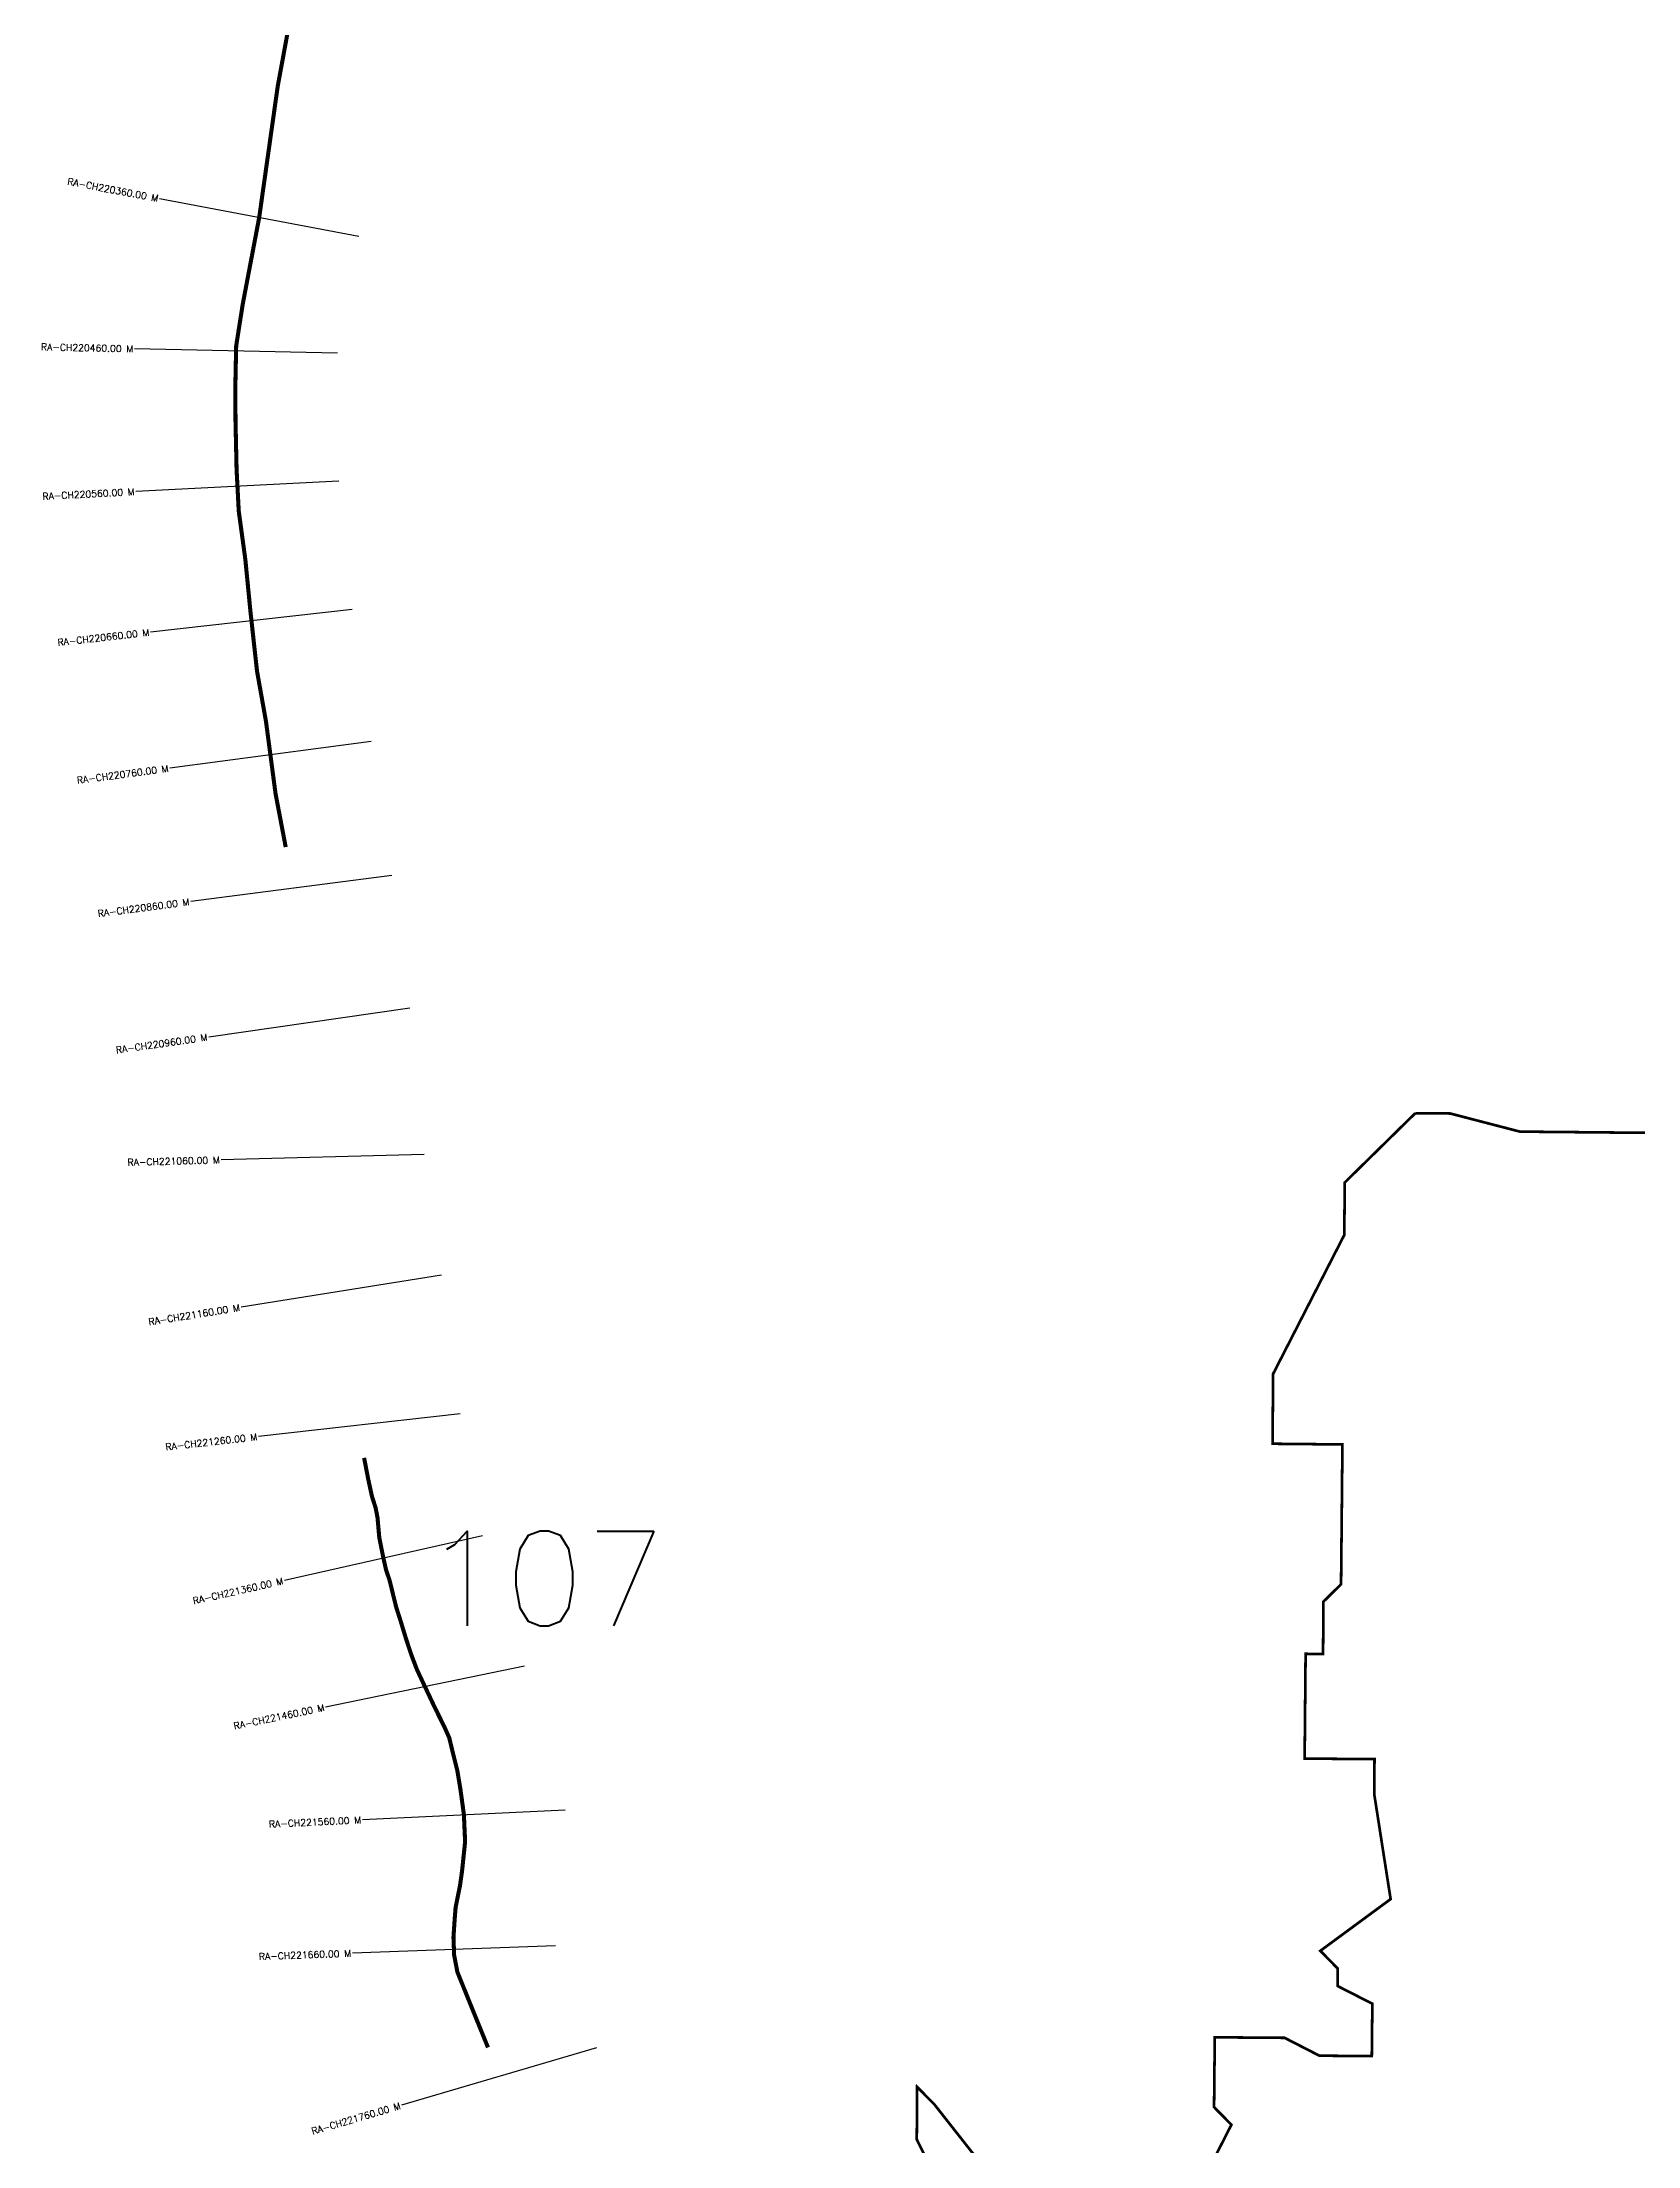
# Model space of a CAD drawing. Header units: metres. Extents: x 274346 to 277175, y 2062236 to 2067441.
# Drawn here: x 274496 to 275674, y 2063518 to 2065072 of the extents above; entities that cross this region are included whole.
import ezdxf
from ezdxf.enums import TextEntityAlignment as Align

# ---------------------------------------------------------------- set-up
doc = ezdxf.new("R2010")
doc.units = ezdxf.units.M
doc.header["$MEASUREMENT"] = 0
for name, color, linetype in [('CS', 134, 'Continuous'), ('CSMark', 6, 'Continuous'), ('NATURALLY PROTECTED', 3, 'Continuous')]:
    doc.layers.add(name, color=color, linetype=linetype)
doc.styles.get("Standard").update_dxf_attribs({"font": 'simplex.shx'})

msp = doc.modelspace()

# ---------------------------------------------------------------- linework, layer by layer
at = {"color": 6, "const_width": 2, "flags": 128}
for points in [[(275361.1, 2063507.6), (275374.2, 2063533.3), (275361.4, 2063546.3), (275361.9, 2063597.9), (275413.5, 2063597.5), (275439.2, 2063584.3), (275477.9, 2063584), (275478.3, 2063622.7), (275452.6, 2063635.8), (275452.7, 2063648.7), (275439.9, 2063661.8), (275491.8, 2063700), (275479.7, 2063777.5), (275479.9, 2063803.4), (275428.3, 2063803.8), (275429, 2063881.2), (275441.9, 2063881.1), (275442.2, 2063919.8), (275455.2, 2063932.6), (275456.2, 2064035.9), (275404.6, 2064036.4), (275405, 2064088), (275457.6, 2064190.7), (275457.9, 2064229.4), (275510, 2064280.6)], [(275510, 2064280.6), (275535.8, 2064280.4), (275587.3, 2064267), (275703.5, 2064265.9)], [(275154.5, 2063496.6), (275141.8, 2063522.5), (275142.1, 2063561.2), (275154.9, 2063548.2), (275206, 2063483.2)]]:
    msp.add_lwpolyline(points, dxfattribs=at)
at = {"layer": 'CS'}
for p, q in [((274729.8, 2064928.2), (274582.4, 2064956.2)), ((274714, 2064842.1), (274564.1, 2064845.3)), ((274714.9, 2064747.6), (274565.1, 2064739.9)), ((274724.9, 2064652.7), (274575.9, 2064636)), ((274738.8, 2064555.2), (274590.1, 2064535.5)), ((274754.2, 2064456.3), (274605.5, 2064436.9)), ((274767.3, 2064358.1), (274618.8, 2064336.9)), ((274778, 2064250.1), (274628, 2064246.2)), ((274790.8, 2064161), (274642.7, 2064137.3)), ((274804.6, 2064058.6), (274655.5, 2064041.7)), ((274821, 2063968.5), (274674.7, 2063935.4)), ((274852, 2063872.2), (274705.1, 2063841.8)), ((274882.2, 2063765.7), (274732.4, 2063758.6)), ((274874.9, 2063665.5), (274725, 2063660)), ((274905.2, 2063590.1), (274761.3, 2063547.8))]:
    msp.add_line(p, q, dxfattribs=at)
at = {"layer": 'NATURALLY PROTECTED', "const_width": 3, "flags": 128}
for points in [[(274682.8, 2065110), (274669.8, 2065039.3), (274656.1, 2064942.3), (274644, 2064878.6), (274639.1, 2064847.4), (274638.5, 2064818.3), (274638.6, 2064792.8), (274639.4, 2064756.4), (274641, 2064725.5), (274645.9, 2064689.5), (274649.6, 2064651.7), (274654.5, 2064607.2), (274661.1, 2064570.2), (274668.2, 2064516.6), (274675.7, 2064477.2)], [(274733.6, 2064026), (274736.6, 2064010.4), (274739.4, 2063997.5), (274742.1, 2063989.1), (274743.5, 2063981.8), (274744.8, 2063967.2), (274747.8, 2063952.1), (274749.8, 2063943.3), (274752.4, 2063935.6), (274754.7, 2063926.2), (274757.2, 2063916), (274760.8, 2063904.7), (274764.5, 2063892.5), (274768.4, 2063880.7), (274772.6, 2063869.6), (274778.5, 2063857), (274785.6, 2063842), (274792.9, 2063827.2), (274796.5, 2063819.1), (274799.2, 2063807.9), (274802.4, 2063795.2), (274804.8, 2063780.7), (274807.3, 2063762.5), (274808.2, 2063742.4), (274806, 2063721.2), (274804.4, 2063709.8), (274801.2, 2063694), (274800.5, 2063685.3), (274799.6, 2063671.7), (274800.1, 2063658.6), (274802.5, 2063646.1), (274813.9, 2063617.9), (274825.1, 2063590.4)]]:
    msp.add_lwpolyline(points, dxfattribs=at)

# ---------------------------------------------------------------- texts
at = {"insert": (274776.7, 2063971.9), "char_height": 70, "attachment_point": 1}
msp.add_mtext_dynamic_manual_height_columns('107', width=95.172, gutter_width=1, heights=[0], dxfattribs=at)
at = {"layer": 'CSMark'}
for s, rotation, p in [('RA-CH220360.00 M', 349.2476, (274581.5, 2064956.4)), ('RA-CH220460.00 M', 358.7875, (274563.1, 2064845.3)), ('RA-CH220560.00 M', 2.9624, (274564.1, 2064739.8)), ('RA-CH220660.00 M', 6.3779, (274574.9, 2064635.9)), ('RA-CH220760.00 M', 7.5455, (274589.1, 2064535.4)), ('RA-CH220860.00 M', 7.4156, (274604.5, 2064436.8)), ('RA-CH220960.00 M', 8.114, (274617.8, 2064336.8)), ('RA-CH221060.00 M', 1.5023, (274627, 2064246.1)), ('RA-CH221160.00 M', 9.1012, (274641.7, 2064137.1)), ('RA-CH221260.00 M', 6.445, (274654.6, 2064041.6)), ('RA-CH221360.00 M', 12.7307, (274673.7, 2063935.2)), ('RA-CH221460.00 M', 11.7065, (274704.1, 2063841.6)), ('RA-CH221560.00 M', 2.7026, (274731.4, 2063758.5)), ('RA-CH221660.00 M', 2.0749, (274724, 2063660)), ('RA-CH221760.00 M', 16.3851, (274760.3, 2063547.5))]:
    msp.add_text(s, height=5, rotation=rotation, dxfattribs=at).set_placement(p, align=Align.MIDDLE_RIGHT)

doc.saveas('drawing.dxf')
